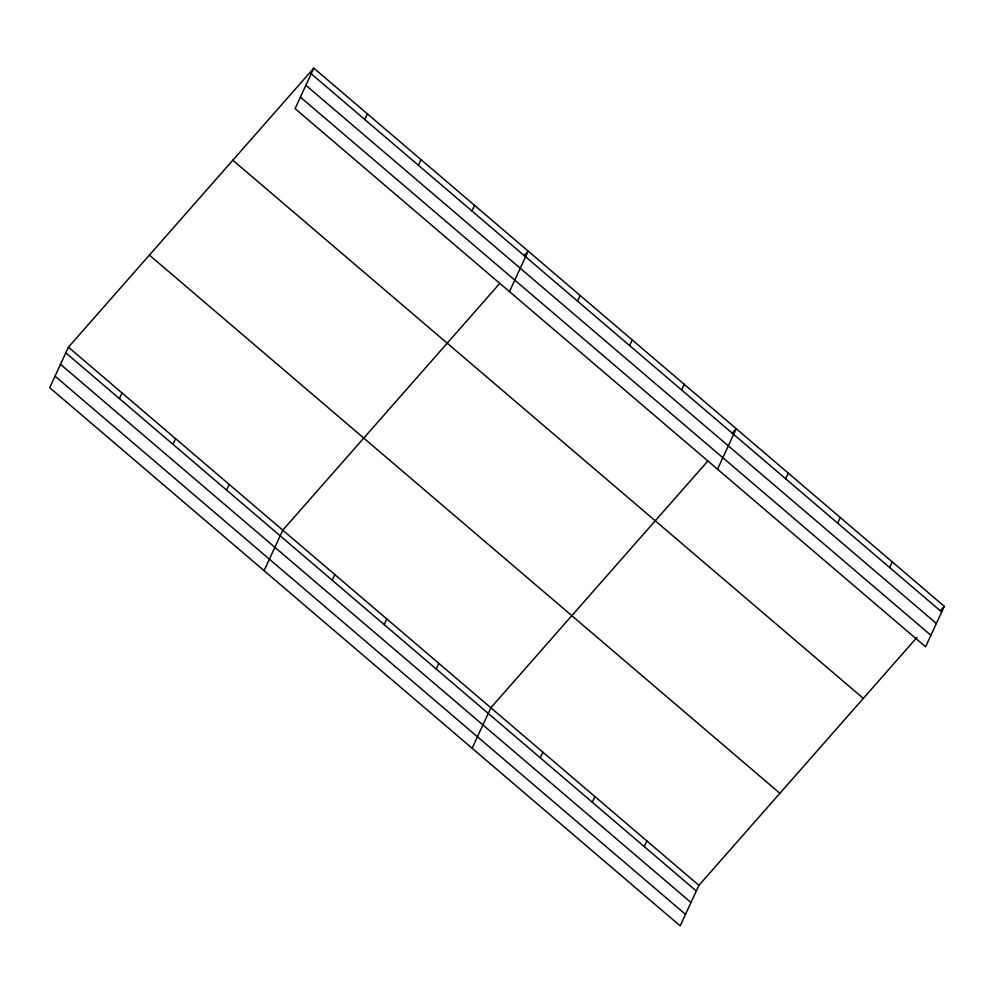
<?xml version="1.0" encoding="UTF-8"?>
<svg xmlns="http://www.w3.org/2000/svg" width="994" height="994" viewBox="0 0 994 994"><rect width="100%" height="100%" fill="white"/><g stroke="black" fill="none" stroke-linecap="round" stroke-linejoin="round"><path stroke-width="1.49" d="M313.806 68.126L295.081 108.632L925.588 646.808L944.3 606.315L313.806 68.126L68.412 347.192L49.7 387.685L680.194 925.874L698.919 885.368L916.965 637.39M119.404 398.569L122.001 392.928M172.993 444.318L175.603 438.677M364.786 119.516L367.395 113.875M226.582 490.067L229.192 484.426M418.375 165.265L420.984 159.624M264.069 570.668L282.781 530.175L499.833 283.34M471.976 211.001L474.573 205.36M332.195 580.21L334.804 574.569M509.462 291.615L528.174 251.109L524.124 255.719M384.206 624.605L386.815 618.976M577.576 301.145L580.185 295.516M436.229 669.012L438.839 663.371M629.6 345.552L632.209 339.911M472.138 748.271L490.85 707.765L707.89 460.943M681.611 389.946L684.22 384.305M540.264 757.813L542.861 752.172M717.519 469.218L736.231 428.712L732.18 433.322M592.275 802.208L594.884 796.567M785.645 478.748L788.254 473.107M644.286 846.615L646.895 840.974M837.656 523.155L840.265 517.514M889.68 567.549L892.289 561.908M940.249 610.912L944.3 606.315M311.197 73.767L941.691 611.956M305.879 85.273L936.373 623.462M300.399 97.126L930.906 635.303M232.82 160.22L863.326 698.397M149.386 255.098L779.892 793.287M68.412 347.192L698.919 885.368M65.803 352.833L696.309 891.009M60.497 364.326L690.992 902.515M55.018 376.179L685.512 914.368"/></g></svg>
